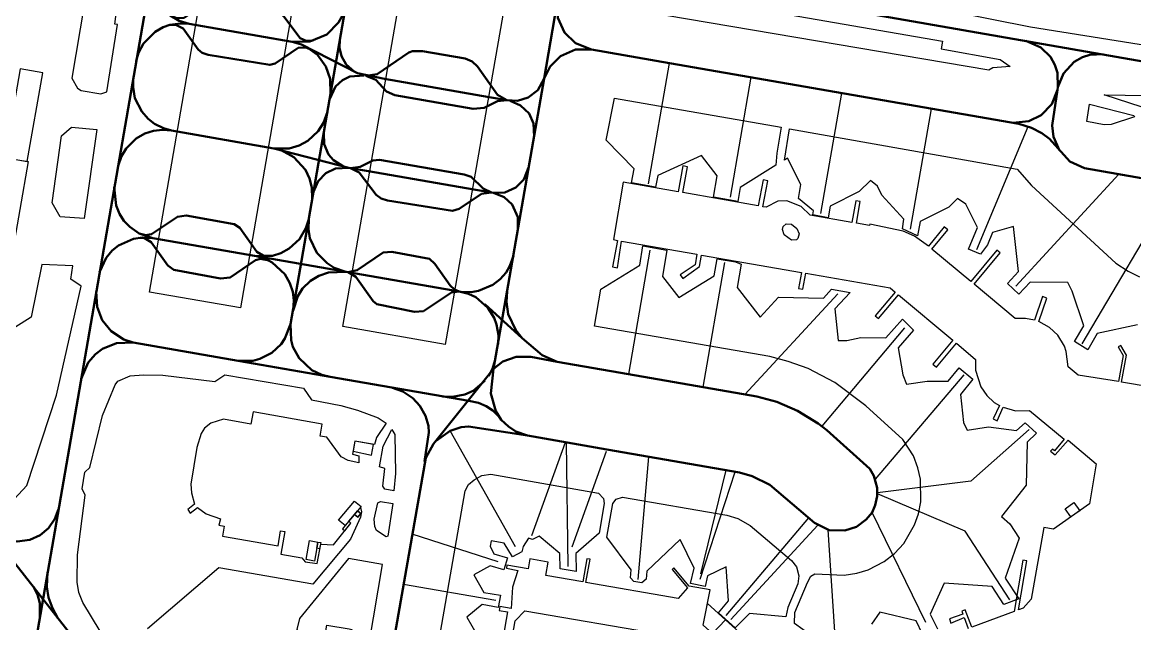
# Model space of a CAD drawing. Extents: x 0 to 3335, y -2153 to 0.
# Drawn here: x 814 to 1500, y -858 to -487 of the extents above; entities that cross this region are included whole.
import ezdxf

# ---------------------------------------------------------------- set-up
doc = ezdxf.new("R2010")
doc.units = 0
for name, color, linetype, lineweight in [('Apron', 6, 'Continuous', 25), ('Building', 7, 'Continuous', 25), ('Grass', 3, 'Continuous', 25), ('Parking_Position', 7, 'Continuous', 25), ('Taxiway', 2, 'Continuous', 50), ('Unclassified', 1, 'Continuous', 25)]:
    doc.layers.add(name, color=color, linetype=linetype, lineweight=lineweight)

msp = doc.modelspace()

# ---------------------------------------------------------------- linework, layer by layer
at = {"layer": 'Apron'}
for points in [[(927.31, -451.77), (983.34, -461.55), (948.4, -663.67), (892.38, -653.96), (927.31, -451.77)], [(1046.6, -472.51), (1110.12, -483.11), (1074.66, -686.11), (1011.55, -675.01), (1046.6, -472.51)], [(1204.43, -589.13), (1189.58, -586.47), (1191.21, -577.78), (1173.81, -560.24), (1179.05, -534.36), (1281.83, -552.25), (1279.1, -568.16), (1278.64, -575.62), (1256.45, -589.35), (1255.06, -598.03), (1240.07, -595.27), (1242.33, -582.16), (1232.61, -569.58), (1205.81, -582.02), (1204.43, -589.13)], [(1198.62, -831), (1195.9, -833.17), (1191.01, -832.47), (1188.95, -830.05), (1189.3, -825.13), (1174.3, -805.05), (1178.1, -784.37), (1180.01, -781.69), (1184.04, -780.3), (1248.25, -791.52), (1255.05, -793.58), (1262.77, -797.87), (1288.14, -819.38), (1291.21, -823.32), (1292.8, -828.79), (1292.1, -833.87), (1286.03, -848.35), (1284.7, -854.17), (1262.23, -852.11), (1253.43, -861.01), (1243.27, -851.64), (1249.35, -844.33), (1247.86, -823.31), (1236.48, -828.93), (1234.96, -835.4), (1225.93, -833.55), (1228.27, -824.21), (1219.61, -806.55), (1198.9, -826), (1198.62, -831)]]:
    msp.add_lwpolyline(points, close=True, dxfattribs=at)
for points in [[(1501.67, -674.12), (1476.79, -679.41), (1470.96, -689.39), (1462.67, -684.31), (1468.5, -674.59), (1461.24, -653.21), (1458.54, -647.92), (1435.46, -647.69), (1428.51, -655.15), (1421.49, -648.64), (1428.3, -641.15), (1425.12, -613.5), (1412.16, -617.18), (1409.03, -624.7), (1404.78, -630.38), (1397.38, -627.35), (1402.85, -614), (1395.65, -599.58), (1390.63, -596.19), (1385.22, -601.39), (1367.56, -610.4), (1365.84, -619.09), (1356.71, -614.84), (1357.57, -608.86), (1343.86, -594.03), (1341.22, -588.58), (1337.03, -585.07), (1330.01, -591.85), (1312.14, -600.86), (1310.89, -608), (1301.35, -606.24), (1301.71, -603.78), (1292.52, -596.1), (1294.04, -587.6), (1285.68, -571.25), (1283.81, -572.44), (1286.9, -553.12), (1286.9, -553.12), (1427.44, -578.09), (1436.12, -588.13), (1488.33, -635.97), (1495.85, -641.05), (1502.74, -644.44)], [(1310.67, -873.04), (1290, -858.29), (1290.35, -851.49), (1297.98, -832.97), (1297.98, -832.97), (1300.14, -829.07), (1302.53, -827.55), (1320.79, -828.43), (1328.43, -827.33), (1335.5, -825.17), (1345.43, -820.03), (1351.75, -815.04), (1357.53, -808.97), (1364.11, -797.46), (1366.56, -790.65), (1367.95, -783.16), (1367.74, -769.24), (1366.19, -762.23), (1363.41, -754.82), (1356.94, -744.77), (1334.06, -724), (1314.87, -709.62), (1298.44, -701.01), (1286.19, -696.63), (1274.86, -693.59), (1166.74, -674.8), (1170.54, -652.08), (1194.59, -637.17), (1196.45, -625.35), (1211.35, -628.02), (1208.61, -644.26), (1218.67, -657.17), (1240.61, -643.76), (1242.32, -633.36), (1253.58, -635.28), (1257.2, -636.65), (1254.79, -651.13), (1268.85, -669.24), (1280.12, -656.94), (1308.04, -657.65), (1312.8, -652.07), (1324.41, -654.04), (1314.99, -664.22), (1316.99, -683.72), (1322.29, -683.66), (1331.05, -681.78), (1346.44, -682), (1356.76, -670.64), (1363.37, -677.26), (1353.96, -688.33), (1356.84, -704.86), (1359.03, -710.69), (1371.94, -708.89), (1384.86, -708.8), (1391.57, -700.61), (1400.09, -707.6), (1392.45, -717.08), (1394.31, -734.22), (1396.46, -739), (1409.62, -737.04), (1426.89, -739.19), (1432.24, -734.45), (1439.34, -740.85), (1433.49, -746.38), (1432.99, -772.87), (1417.68, -792.19), (1422.79, -796.89), (1428.71, -805.64), (1419.96, -830.28), (1428.46, -842.99), (1419.06, -846.52), (1411.95, -835.5), (1382.28, -833.48), (1373.67, -852.5), (1378.32, -861.6)], [(1062.76, -915.53), (1086.88, -776.41), (1089.09, -772.65), (1092.49, -769.57), (1097.3, -767), (1102.87, -766.25), (1169.19, -777.96), (1172.27, -781.17), (1172.77, -784.21), (1169.58, -802.53), (1155.21, -815.11), (1155.34, -826.2), (1145.6, -824.65), (1145.36, -815.12), (1132.63, -804.37), (1128.47, -806.38), (1125.92, -805.62), (1122.81, -810.83), (1121.94, -814.13), (1116.24, -817.2), (1111.02, -808.82), (1103.04, -807.33), (1102.37, -810.63), (1104.69, -815.26), (1113.07, -817.85), (1110.73, -825.18), (1102.38, -822.67), (1092.34, -828.19), (1098.52, -839.09), (1108.75, -840.77), (1107.35, -848.35), (1097.54, -846.65), (1087.89, -854.29), (1094.13, -865.01)], [(1369.1, -864.84), (1365.09, -856.58), (1342.59, -851.28), (1337.59, -858.67)]]:
    msp.add_lwpolyline(points, dxfattribs=at)
at = {"layer": 'Building'}
for points in [[(812.46, -516.19), (803.04, -570.9), (816.87, -573.3), (826.56, -518.66), (812.46, -516.19)], [(802.25, -570.76), (817.55, -573.41), (807.14, -632.47), (791.84, -629.66), (802.25, -570.76)], [(1017.91, -751.95), (1029.19, -754.53), (1030.39, -747.86), (1019.01, -745.82), (1017.91, -751.95)], [(1018.7, -782.8), (1022.72, -786.18), (1012.9, -797.88), (1008.87, -794.49), (1018.7, -782.8)], [(1020.54, -788.78), (1022.59, -790.35), (1020.81, -792.66), (1018.61, -791.08), (1020.54, -788.78)], [(1456.96, -787.58), (1462.33, -783.64), (1465.98, -788.7), (1460.5, -792.58), (1456.96, -787.58)], [(1012.9, -797.88), (1011.25, -799.92), (1012.72, -801.2), (1016.52, -796.48), (1015.12, -795.23), (1012.9, -797.88)], [(990.96, -807.17), (996.13, -808.1), (994.04, -819.82), (988.87, -818.89), (990.96, -807.17)], [(996.13, -808.1), (997.84, -808.34), (997.12, -812.23), (995.45, -811.9), (996.13, -808.1)], [(1236.35, -845.99), (1247.49, -855.93), (1239.51, -864.54), (1233.8, -859.4), (1236.35, -845.99)]]:
    msp.add_lwpolyline(points, close=True, dxfattribs=at)
for points in [[(1545.41, -718.44), (1491.75, -709.43), (1494.71, -692.75), (1491.27, -686.76), (1489.71, -687.65), (1492.82, -692.93), (1489.96, -709.09), (1464.93, -705.06), (1458.85, -699.99), (1457.67, -690.49), (1456.59, -687.31), (1452.4, -680.49), (1447.4, -675.67), (1440.73, -672.03), (1445.72, -657.6), (1443.04, -656.68), (1438.06, -671.2), (1432.61, -670.22), (1426.18, -670.25), (1400.93, -649.01), (1416.95, -629.66), (1414.91, -627.92), (1398.87, -647.28), (1374.72, -627.3), (1384.62, -615.46), (1382.45, -613.68), (1372.63, -625.63), (1363.97, -619.39), (1357.04, -616.26), (1336.51, -612.06), (1336.39, -612.78), (1328.24, -611.35), (1330.59, -598.03), (1327.88, -597.61), (1325.49, -610.86), (1299.77, -606.36), (1294.13, -601.15), (1285.36, -597.65), (1279.72, -597.8), (1272.54, -601.59), (1270.59, -601.24), (1273.69, -585.26), (1270.64, -584.71), (1267.66, -600.72), (1221.13, -592.5), (1223.99, -576.57), (1221.12, -576.06), (1218.38, -592.01), (1184.46, -586.02), (1178.4, -621.52), (1180.9, -621.95), (1177.91, -638.27), (1180.94, -638.83), (1183.37, -622.38), (1229.86, -630.49), (1228.74, -637.01), (1219.47, -643.27), (1221.19, -645.5), (1231.43, -638.12), (1232.76, -631), (1294.33, -641.74), (1292.58, -651.57), (1295.22, -652.04), (1297, -642.2), (1349.08, -651.29), (1352.11, -653.83), (1339.8, -668.56), (1341.85, -670.26), (1354.15, -655.53), (1387.7, -683.61), (1375.38, -698.32), (1377.56, -700.15), (1389.89, -685.44), (1401.72, -695.35), (1401.62, -702.08), (1404.89, -712.25), (1408.62, -717.72), (1413.21, -721.92), (1416.54, -723.86), (1412.5, -731.99), (1415.05, -733.21), (1418.71, -724.91), (1426.39, -727.07), (1434.98, -726.95), (1456.27, -744.67), (1450.5, -751.81), (1449.07, -750.7), (1448, -752.04), (1450.81, -754.27), (1458.74, -745.19), (1476.17, -759.73), (1472.06, -784.4), (1449.76, -800.19), (1443.81, -799.1), (1435.94, -843.21), (1431.09, -848.73), (1428.19, -849.81), (1433.39, -819.64), (1430.91, -819.24), (1425.47, -850.82), (1399.35, -860.53), (1395.31, -849.91), (1393.21, -850.63), (1393.96, -852.58), (1385.58, -855.35), (1386.56, -858.02), (1394.7, -854.67), (1397.14, -861.35)], [(1233.8, -859.4), (1238.03, -837.45), (1225.04, -835.29), (1215.74, -823.99), (1214.61, -824.92), (1224.07, -836.38), (1218.24, -842.84), (1161.47, -832.91), (1163.97, -818.64), (1162.06, -818.34), (1159.52, -832.56), (1136.74, -828.59), (1138.12, -820.5), (1126.91, -818.47), (1125.87, -824.57), (1112.72, -822.25), (1112.38, -824.25), (1119.48, -825.53), (1116.16, -835.94), (1115.4, -849.05), (1108.32, -847.8), (1107.86, -850.19), (1113.06, -851.14), (1106.81, -886.72)], [(1111.05, -895.41), (1117.74, -856.71), (1123.68, -850.39), (1207.87, -864.96)], [(1255.7, -863.44), (1247.49, -855.93), (1239.51, -864.54)]]:
    msp.add_lwpolyline(points, dxfattribs=at)
at = {"layer": 'Grass'}
for points in [[(1652, -521.78), (1658, -515.29), (1657.5, -507.28), (1645.5, -496.29), (1545, -415.28), (1529, -405.28), (1456, -428.79), (1387.5, -455.28), (1375.5, -466.79), (1376, -473.78), (1388, -480.79), (1435.5, -490.29), (1589, -514.79), (1652, -521.78)], [(847.87, -528.11), (850.08, -529.57), (862.28, -531.57), (866.05, -530.36), (872.51, -488.92), (870.9, -488.64), (874.9, -457.76), (875.46, -443.98), (873.76, -442.19), (813.82, -431.49), (809.8, -432.41), (805.18, -436.15), (803.79, -439.31), (802.86, -448.04), (804.72, -453.64), (810.53, -456.25), (841.87, -461.97), (845.81, -464.24), (849.34, -468.22), (851.07, -471.67), (851.98, -476.91), (844.29, -521.98), (847.87, -528.11)], [(1184.56, -475.25), (1195.1, -475.14), (1228.78, -479.03), (1235.26, -481.3), (1262.85, -481.19), (1270.78, -479.92), (1381.38, -499.2), (1380.55, -503.75), (1416.85, -510.34), (1423.11, -514.77), (1412.36, -515.55), (1409.81, -517.04), (1210.71, -483.36), (1184.56, -475.25)], [(1638, -553.29), (1613.5, -557.79), (1504.5, -539.79), (1481, -532.28), (1520, -532.79), (1638, -553.29)], [(1499.7, -545.78), (1485.43, -550.43), (1481.13, -550.78), (1470.33, -548.69), (1471.99, -537.96), (1499.42, -544.96), (1499.7, -545.78)], [(859.79, -553.69), (852, -608.55), (837.22, -607.38), (832.16, -598.83), (838, -557.59), (844.22, -552.14), (859.79, -553.69)], [(825.94, -636.95), (819.32, -669.24), (758.24, -707.76), (754.74, -737.71), (758.24, -741.61), (764.86, -740.82), (799.09, -775.45), (808.82, -781.67), (816.6, -773.12), (834.89, -717.48), (850.06, -650.18), (843.83, -645.9), (845, -637.73), (825.94, -636.95)], [(1042.94, -776.44), (1037.45, -775.5), (1036.17, -773.56), (1037.48, -762.62), (1034.03, -761.6), (1036.39, -748.87), (1041.63, -738.71), (1043.52, -741.81), (1044.03, -765.75), (1042.94, -776.44)], [(1033.15, -783.79), (1034.68, -783.03), (1042.39, -784.33), (1039.19, -804.49), (1038.28, -804.85), (1032.35, -800.93), (1031.15, -798.42), (1030.9, -793.9), (1033.15, -783.79)], [(1015.45, -861.65), (1017.08, -861.96), (1015.92, -868.36), (1027.65, -870.69), (1036.07, -821.87), (1014.99, -818.22), (984.84, -855.3), (983.13, -861.9), (983.83, -862.73), (999.88, -865.26), (1000.13, -863.77), (1000.86, -863.94), (1001.62, -859.28), (1015.45, -861.65)]]:
    msp.add_lwpolyline(points, close=True, dxfattribs=at)
msp.add_lwpolyline([(861.91, -863.09), (851.15, -845.24), (848.65, -839.2), (847.61, -832.89), (847.87, -815.87), (852.61, -779.12), (850.66, -775.28), (852.49, -764.99), (855.47, -762.06), (863.39, -729.96), (871.13, -711.13), (872.77, -708.88), (880.27, -705.47), (888.49, -704.92), (900.43, -705.16), (932.56, -708.99), (932.56, -708.99), (938.65, -704.96), (987.17, -713.09), (992.09, -720.26), (1010.37, -723.81), (1020.56, -726.61), (1033.22, -731.49), (1038.19, -734.65), (1032.37, -743.53), (1030.99, -747.97), (1019.01, -745.82), (1017.51, -753.94), (1021.46, -754.86), (1021.4, -759.27), (1014.9, -757.68), (1010.52, -755.41), (1001.6, -743.43), (997.59, -742.76), (998.82, -735.25), (956.11, -727.69), (954.82, -735.37), (937.88, -732.19), (930.13, -734.67), (926.24, -737.88), (924.22, -741.19), (921.55, -749.77), (917.85, -772.3), (918.1, -777.6), (920.12, -784.77), (915.84, -787.98), (917.45, -790.15), (921.86, -786.81), (927.24, -790.7), (935.98, -793.63), (935.09, -797.61), (938.39, -798.24), (937.32, -804.49), (971.68, -810.39), (973.02, -801.04), (975.76, -801.54), (973.33, -815.42), (986.16, -817.82), (988.21, -820.16), (995.7, -821.35), (997.94, -809.32), (1005.76, -809.73), (1016.52, -796.48), (1015.12, -795.23), (1018.61, -791.08), (1020.81, -792.66), (1022.59, -790.35), (1020.54, -788.78), (1022.31, -786.72), (1023.01, -789.4), (1022.4, -792.72), (1016.17, -806.34), (993.05, -833.93), (935.05, -823.97), (890.98, -861.66)], dxfattribs=at)
at = {"layer": 'Parking_Position'}
for points in [[(1200.04, -587.01), (1213.05, -512.63)], [(1250.53, -595.42), (1263.42, -521.39)], [(1306.32, -605.3), (1319.21, -531.13)], [(1361.55, -615.12), (1374.45, -540.76)], [(1402.52, -627.59), (1434.11, -551.72)], [(1426.47, -650.22), (1490.16, -581.23)], [(1467.46, -685.71), (1525.66, -587.44)], [(1200.83, -627.95), (1187.78, -704.43)], [(1246.87, -635.56), (1233.56, -712.49)], [(1316.7, -654.93), (1259.5, -717.06)], [(1357.97, -675.94), (1306.82, -736.58)], [(1394.43, -704.87), (1339.9, -769.33)], [(1117.99, -811.07), (1077.65, -739.51)], [(1434.83, -738.64), (1398.83, -770.52), (1341.25, -777.77)], [(1128, -804.06), (1148.88, -746.48)], [(1150.39, -823.22), (1149.47, -746.56)], [(1173.95, -752.19), (1152.71, -811.24)], [(1193.67, -831.19), (1200.15, -755.42)], [(1231.93, -830.85), (1253.49, -764.69)], [(1232.32, -827.66), (1247.97, -763.73)], [(1422.81, -843.6), (1395.38, -801.3), (1341.21, -778.26)], [(1248.01, -853.26), (1298.86, -793.12)], [(1371.08, -857.6), (1337.87, -789.8)], [(1250.83, -855.88), (1304.48, -797.61)], [(1316.07, -882.04), (1310.79, -800.52)], [(1107.4, -820.18), (1054.19, -803.27)], [(1105.79, -844.19), (1048.83, -834.22)]]:
    msp.add_lwpolyline(points, dxfattribs=at)
at = {"layer": 'Taxiway'}
for points in [[(437.44, -325.31), (437.89, -333.74), (439.71, -342.56), (443.42, -352.32), (448.81, -361.1), (1330.1, -1486.05)], [(2278.63, -646.49), (437.44, -325.31)], [(778.82, -1016.63), (784.68, -1014.57), (791.7, -1009.69), (798.22, -1001.03), (800.3, -994.88), (897.55, -433.81)], [(893.81, -455.31), (893.41, -461.6), (894.04, -466.22), (897.7, -475.47), (905.02, -483.31), (910.61, -486.6), (916.83, -488.4)], [(979.22, -673.73), (1017.09, -455.45)], [(905.02, -483.31), (909.05, -484.94), (913.56, -484.62), (926.41, -475.98), (931.54, -474.16), (969.53, -480.52), (972.85, -481.81), (975.16, -483.98), (985.18, -497.28), (988.84, -498.95), (993.27, -498.78)], [(980.35, -499.57), (991.21, -499.34), (1001.54, -494.91), (1008.8, -487.61), (1011.33, -483.19), (1013.33, -477.32)], [(1135.66, -522.19), (1143.5, -476.43)], [(1164.9, -504.17), (1154.97, -500.26), (1148.13, -493.71), (1144.18, -484.77), (1143.5, -476.43)], [(884.04, -511.18), (885.52, -506.27), (888.64, -500.49), (895.81, -493.34), (900.79, -490.41), (904.79, -489.1), (911.38, -488.13), (916.83, -488.4)], [(904.79, -489.1), (908.86, -489.22), (912.96, -491.36), (922.26, -504.27), (924.68, -506.21), (928.45, -507.59), (966.4, -513.76), (969.75, -512.79), (984.01, -503.27), (988.8, -502.99), (991.93, -504.37)], [(916.83, -488.4), (980.35, -499.57)], [(980.35, -499.57), (985.99, -501.09), (1020.52, -518.83), (1037.15, -522.4)], [(1009.6, -498.37), (1009.44, -503.14), (1010.65, -508.3), (1013.59, -513.43), (1018.53, -517.81)], [(1452.45, -527.46), (1452.2, -518.55), (1450.67, -513.69), (1447.93, -508.72), (1441.94, -502.92), (1432.79, -498.87)], [(988.6, -502.36), (995.85, -507.58), (1000.98, -514.83), (1003.62, -522.42), (1003.92, -531.74)], [(1025.67, -520.41), (1032.7, -519.52), (1052.2, -506.19), (1054.38, -505.31), (1060.65, -505.2), (1086.87, -509.87), (1091.29, -511.68), (1094.61, -514.83), (1106.96, -532.23), (1112.57, -535.5)], [(1135.66, -522.19), (1139.41, -514.69), (1145.82, -508.3), (1154.95, -504.33), (1164.9, -504.17)], [(1164.9, -504.17), (1213.05, -512.63)], [(1452.45, -527.46), (1455.87, -518.99), (1462.46, -511.87), (1467.68, -509.04), (1472.23, -507.63), (1480.51, -507.15)], [(1213.05, -512.63), (1428.4, -550.14), (1436.24, -552.47), (1442.64, -555.75), (1447.35, -559.43), (1459.9, -573.34), (1468.87, -577.51), (1590.82, -598.83), (1601.05, -599.13), (1614.2, -595.04), (1659.15, -591.01), (1668.74, -592.11), (1749.89, -606.31)], [(1003.25, -535.14), (1007.09, -527.06), (1011.4, -523.23), (1015.82, -521), (1024.59, -520.19)], [(1025.67, -520.41), (1031.85, -523.05), (1038.48, -530.05), (1043.63, -532.4), (1091.88, -540.8), (1098.59, -540.3), (1106.9, -536.13), (1112.57, -535.5)], [(882.14, -522.46), (882.12, -527.45), (883.33, -534.29), (887.5, -542.54), (891.4, -547.1), (895.4, -550.18), (900.82, -552.86), (905.88, -554.19)], [(1135.66, -522.19), (1104.51, -701.31), (1067.49, -747.4), (1062.6, -756.11), (1033.11, -925.2), (1032.92, -933.7), (1035.38, -942.26), (1052.24, -966.84), (1054.9, -973.49), (1055.67, -978), (1055.2, -986.29), (1035.02, -1103.01), (1035.31, -1107.13), (1037.74, -1112.78)], [(1037.15, -522.4), (1101.66, -533.71)], [(1135.66, -522.19), (1131.67, -529.32), (1125.86, -533.95), (1119.18, -535.98), (1112.57, -535.5)], [(1452.45, -527.46), (1452.22, -529.09)], [(1101.66, -533.71), (1112.57, -535.5)], [(1424.64, -549.53), (1434.51, -548.39), (1442.15, -544.76), (1448.68, -537.87), (1452.22, -529.09)], [(1452.22, -529.09), (1448.96, -551.15), (1449.72, -558.18), (1453.43, -566.52)], [(1114.65, -535.88), (1121.1, -538.69), (1126.35, -543.77), (1129.15, -549.81), (1129.54, -557.82)], [(969.04, -565.24), (978.51, -565.3), (984.48, -563.52), (989.83, -560.67), (996.39, -554.55), (999.59, -549.41), (1002.01, -542.62)], [(905.88, -554.19), (900.25, -553.71), (894.82, -554.38), (889.38, -556.13), (884.03, -559.19), (877.85, -565.26), (874.99, -570.08), (872.86, -575.9)], [(905.88, -554.19), (969.04, -565.24)], [(999.73, -555.68), (1000.07, -562.67), (1002.76, -569.01), (1005.68, -572.44), (1011.96, -576.35)], [(969.04, -565.24), (1015.31, -577.22), (1027.36, -579.3)], [(973.45, -566.35), (981.32, -570.6), (988.51, -578.49), (990.97, -583.81), (992.42, -589.43), (992.65, -596.36)], [(1016.28, -577.4), (1022.23, -576.57), (1029.93, -572.68), (1034.15, -572.39), (1086.39, -581.43), (1090.72, -582.7), (1098.07, -589.99), (1103.2, -592.53)], [(993.44, -591.96), (996.2, -585.55), (1000.98, -580.49), (1007.01, -577.61), (1015.31, -577.22)], [(1016.28, -577.4), (1021.62, -580.13), (1032, -593.88), (1035.12, -596.09), (1038.97, -597.36), (1079.18, -603.74), (1083.21, -602.54), (1097.11, -593.28), (1103.2, -592.53)], [(1027.36, -579.3), (1092.38, -590.66)], [(1126.11, -576.98), (1123.1, -584.45), (1118.2, -589.46), (1111.52, -592.44), (1104.47, -592.75), (1110.93, -595.28), (1115.89, -599.79), (1119.43, -607.66), (1119.46, -615.52)], [(870.54, -589.13), (871.79, -600.39), (873.79, -605.62), (876.55, -609.92), (880.07, -613.71), (885.95, -617.78), (894.41, -620.54)], [(1092.38, -590.66), (1104.47, -592.75)], [(885.95, -617.78), (890.02, -618.72), (893.45, -618.18), (909.46, -607.41), (914.92, -606.61), (944.5, -611.9), (947.92, -614.34), (958.39, -628.99), (962.42, -631.38), (968.04, -631.43)], [(980.82, -665.31), (983.7, -656.3), (986.6, -651.76), (991.5, -646.95), (996.66, -643.82), (1002.62, -641.72), (1013.36, -641.28), (1006.15, -638.84), (1001.75, -636.09), (995.56, -629.64), (991.26, -620.59), (990.29, -615.12), (990.46, -608.97), (988.77, -614.52), (984.86, -621.19), (978.44, -627.01), (973.25, -629.86), (968.04, -631.43), (958.3, -631.71)], [(861.43, -641.63), (865.55, -632.75), (869.27, -628.2), (873.18, -625.07), (882.4, -620.99), (887.94, -620.14), (894.41, -620.54)], [(885.4, -620.39), (889.12, -620.64), (893.34, -623.06), (903.63, -637.57), (907.33, -640.16), (936.13, -645.43), (942.07, -644.78), (957.62, -634.27), (960.78, -633.45), (966.03, -634.46)], [(894.41, -620.54), (958.3, -631.71)], [(1014.74, -641.53), (1020.29, -640.39), (1036.38, -629.47), (1041.76, -628.97), (1064.92, -633.43), (1068.3, -636.5), (1077.63, -649.88), (1080.28, -652.31), (1083.17, -653.42)], [(958.3, -631.71), (1014.74, -641.53)], [(958.3, -631.71), (963.47, -633.14), (967.88, -635.57), (975.66, -642.85), (978.86, -648.34), (980.59, -653.78), (981.27, -659.01), (980.82, -665.31)], [(1116.69, -631.46), (1114.58, -637.62), (1112.14, -641.72), (1108.62, -645.83), (1104.09, -649.43), (1095.09, -653.2), (1090.74, -653.88), (1084.65, -653.64)], [(1014.74, -641.53), (1083.17, -653.42)], [(1014.74, -641.53), (1019.43, -644.38), (1030.19, -659.43), (1032.58, -661.36), (1055.68, -665.98), (1061.19, -665.67), (1078.53, -654.03), (1083.17, -653.42)], [(946.91, -696.26), (882.29, -685.06), (876.37, -683.03), (868.56, -677.93), (863.16, -671.23), (860.03, -662.91), (859.48, -653.41)], [(1107.26, -685.94), (1107.55, -680.47), (1106.38, -673.87), (1104.84, -669.65), (1100.98, -663.53), (1093.48, -657.07), (1088.93, -654.9), (1083.17, -653.42)], [(1112.84, -653.44), (1112.44, -659.9), (1113.46, -667.49), (1118.14, -677.35), (1122.17, -682.21), (1134.41, -692.86), (1143.68, -696.79)], [(1122.17, -682.21), (1099.08, -661.37)], [(979.22, -673.73), (975.84, -682.58), (973.38, -686.08), (967.65, -691.39), (960.25, -695.12), (956.01, -696.23), (946.91, -696.26)], [(1003.67, -706.14), (998.55, -704.92), (992.32, -701.95), (984.49, -694.62), (980.71, -687.63), (979.58, -683.48), (979.22, -673.73)], [(882.29, -685.06), (871.94, -685.41), (863.33, -688.89), (858.88, -692.15), (854.48, -697.35), (850.08, -707.37)], [(1003.67, -706.14), (946.91, -696.26)], [(1105.52, -695.69), (1103.8, -701.2), (1101.29, -705.8)], [(1143.68, -696.79), (1127.52, -693.87), (1118.44, -693.77), (1110.25, -696.61), (1104.51, -701.31)], [(1143.68, -696.79), (1187.78, -704.43)], [(1003.67, -706.14), (1089.13, -720.97)], [(1125.42, -742.43), (1118.25, -739.9), (1113.61, -736.82), (1109.15, -732.59), (1105.8, -727.24), (1102.81, -716.45), (1104.51, -701.31)], [(1174.3, -750.94), (1256.24, -765.17), (1263.91, -767.32), (1274.94, -772.82), (1302.36, -796.19), (1311.44, -800.73), (1321.08, -801.02), (1328.3, -798.6), (1334.31, -794.19), (1337.87, -789.8), (1339.87, -785.28), (1341.13, -779.7), (1341.06, -774.54), (1339.06, -767.15), (1336.45, -762.79), (1310.01, -739.08), (1304.7, -734.93), (1291.81, -727.12), (1279.12, -721.62), (1266.91, -718.36), (1187.78, -704.43)], [(1061.93, -758.27), (1064.55, -740.56), (1064.25, -736.37), (1062.47, -730.22), (1058.99, -723.99), (1054.77, -719.3), (1048.53, -715.2), (1042.12, -712.91)], [(1099.18, -708.69), (1091.98, -714.69), (1086.8, -717.02), (1079.09, -718.52), (1073.03, -718.31)], [(1089.13, -720.97), (1095.2, -722.18), (1099.88, -724.24), (1104.06, -726.84), (1108, -730.86)], [(1125.42, -742.43), (1089.01, -736.69), (1084.4, -737.19), (1077.65, -739.51), (1069, -745.72)], [(1125.42, -742.43), (1174.3, -750.94)], [(791.68, -798.69), (797.29, -803.5), (803.74, -806.53), (810.74, -807.65), (818.5, -806.67), (824.94, -803.71), (830.02, -799.45), (833.97, -793.74), (836.11, -787.69)], [(829.42, -826.65), (828.97, -835.77), (830.03, -842.21), (832.4, -848.82), (835.78, -854.95)], [(820.64, -835.67), (823.22, -840.5), (824.64, -845.74), (824.74, -853.89)]]:
    msp.add_lwpolyline(points, dxfattribs=at)
at = {"layer": 'Unclassified'}
for points in [[(1545.41, -718.44), (1491.75, -709.43), (1494.71, -692.75), (1491.27, -686.76), (1489.71, -687.65), (1492.82, -692.93), (1489.96, -709.09), (1464.93, -705.06), (1458.85, -699.99), (1457.67, -690.49), (1456.59, -687.31), (1452.4, -680.49), (1447.4, -675.67), (1440.73, -672.03), (1445.72, -657.6), (1443.04, -656.68), (1438.06, -671.2), (1432.61, -670.22), (1426.18, -670.25), (1400.93, -649.01), (1416.95, -629.66), (1414.91, -627.92), (1398.87, -647.28), (1374.72, -627.3), (1384.62, -615.46), (1382.45, -613.68), (1372.63, -625.63), (1363.97, -619.39), (1357.04, -616.26), (1336.51, -612.06), (1336.39, -612.78), (1328.24, -611.35), (1330.59, -598.03), (1327.88, -597.61), (1325.49, -610.86), (1299.77, -606.36), (1294.13, -601.15), (1285.36, -597.65), (1279.72, -597.8), (1272.54, -601.59), (1270.59, -601.24), (1273.69, -585.26), (1270.64, -584.71), (1267.66, -600.72), (1221.13, -592.5), (1223.99, -576.57), (1221.12, -576.06), (1218.38, -592.01), (1184.46, -586.02), (1178.4, -621.52), (1180.9, -621.95), (1177.91, -638.27), (1180.94, -638.83), (1183.37, -622.38), (1229.86, -630.49), (1228.74, -637.01), (1219.47, -643.27), (1221.19, -645.5), (1231.43, -638.12), (1232.76, -631), (1294.33, -641.74), (1292.58, -651.57), (1295.22, -652.04), (1297, -642.2), (1349.08, -651.29), (1352.11, -653.83), (1339.8, -668.56), (1341.85, -670.26), (1354.15, -655.53), (1387.7, -683.61), (1375.38, -698.32), (1377.56, -700.15), (1389.89, -685.44), (1401.72, -695.35), (1401.62, -702.08), (1404.89, -712.25), (1408.62, -717.72), (1413.21, -721.92), (1416.54, -723.86), (1412.5, -731.99), (1415.05, -733.21), (1418.71, -724.91), (1426.39, -727.07), (1434.98, -726.95), (1456.27, -744.67), (1450.5, -751.81), (1449.07, -750.7), (1448, -752.04), (1450.81, -754.27), (1458.74, -745.19), (1476.17, -759.73), (1472.06, -784.4), (1449.76, -800.19), (1443.81, -799.1), (1435.94, -843.21), (1431.09, -848.73), (1428.19, -849.81), (1433.39, -819.64), (1430.91, -819.24), (1425.47, -850.82), (1399.35, -860.53), (1395.31, -849.91), (1393.21, -850.63), (1393.96, -852.58), (1385.58, -855.35), (1386.56, -858.02), (1394.7, -854.67), (1397.14, -861.35)], [(1284.99, -611.81), (1288.13, -611.97), (1291.57, -614.69), (1292.84, -617.85), (1292.17, -620.79), (1291.26, -621.58), (1288.15, -621.87), (1283.76, -618.58), (1282.65, -615.17), (1282.97, -613.49), (1284.99, -611.81)]]:
    msp.add_lwpolyline(points, dxfattribs=at)

doc.saveas('drawing.dxf')
